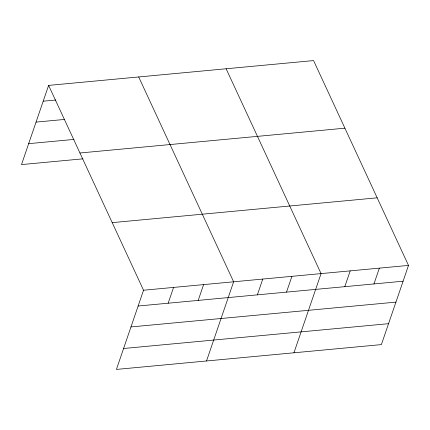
<?xml version="1.0" encoding="UTF-8"?>
<svg xmlns="http://www.w3.org/2000/svg" width="430" height="430" viewBox="0 0 430 430"><rect width="100%" height="100%" fill="white"/><g stroke="black" fill="none" stroke-linecap="round" stroke-linejoin="round"><path stroke-width="0.64" d="M48.611 85.398L143.539 290.234L116.428 369.418L381.388 344.602L408.5 265.412L313.572 60.582L48.611 85.398L21.5 164.588L82.893 158.837M168.162 303.209L173.57 287.423M198.192 300.398L203.6 284.606M206.518 360.98L233.624 281.795L138.697 76.959M257.366 294.856L262.773 279.065M286.509 292.126L291.916 276.334M293.953 352.788L321.065 273.604L226.132 68.773M344.801 286.665L350.208 270.873M373.95 283.934L379.357 268.143M43.204 101.19L55.884 100.002M36.045 122.109L64.736 119.422M28.665 143.663L74.041 139.417M79.937 152.994L344.898 128.178M112.214 222.638L377.175 197.822M143.539 290.234L408.5 265.412M138.132 306.026L403.093 281.204M130.973 326.945L395.933 302.123M123.593 348.499L388.553 323.677"/></g></svg>
